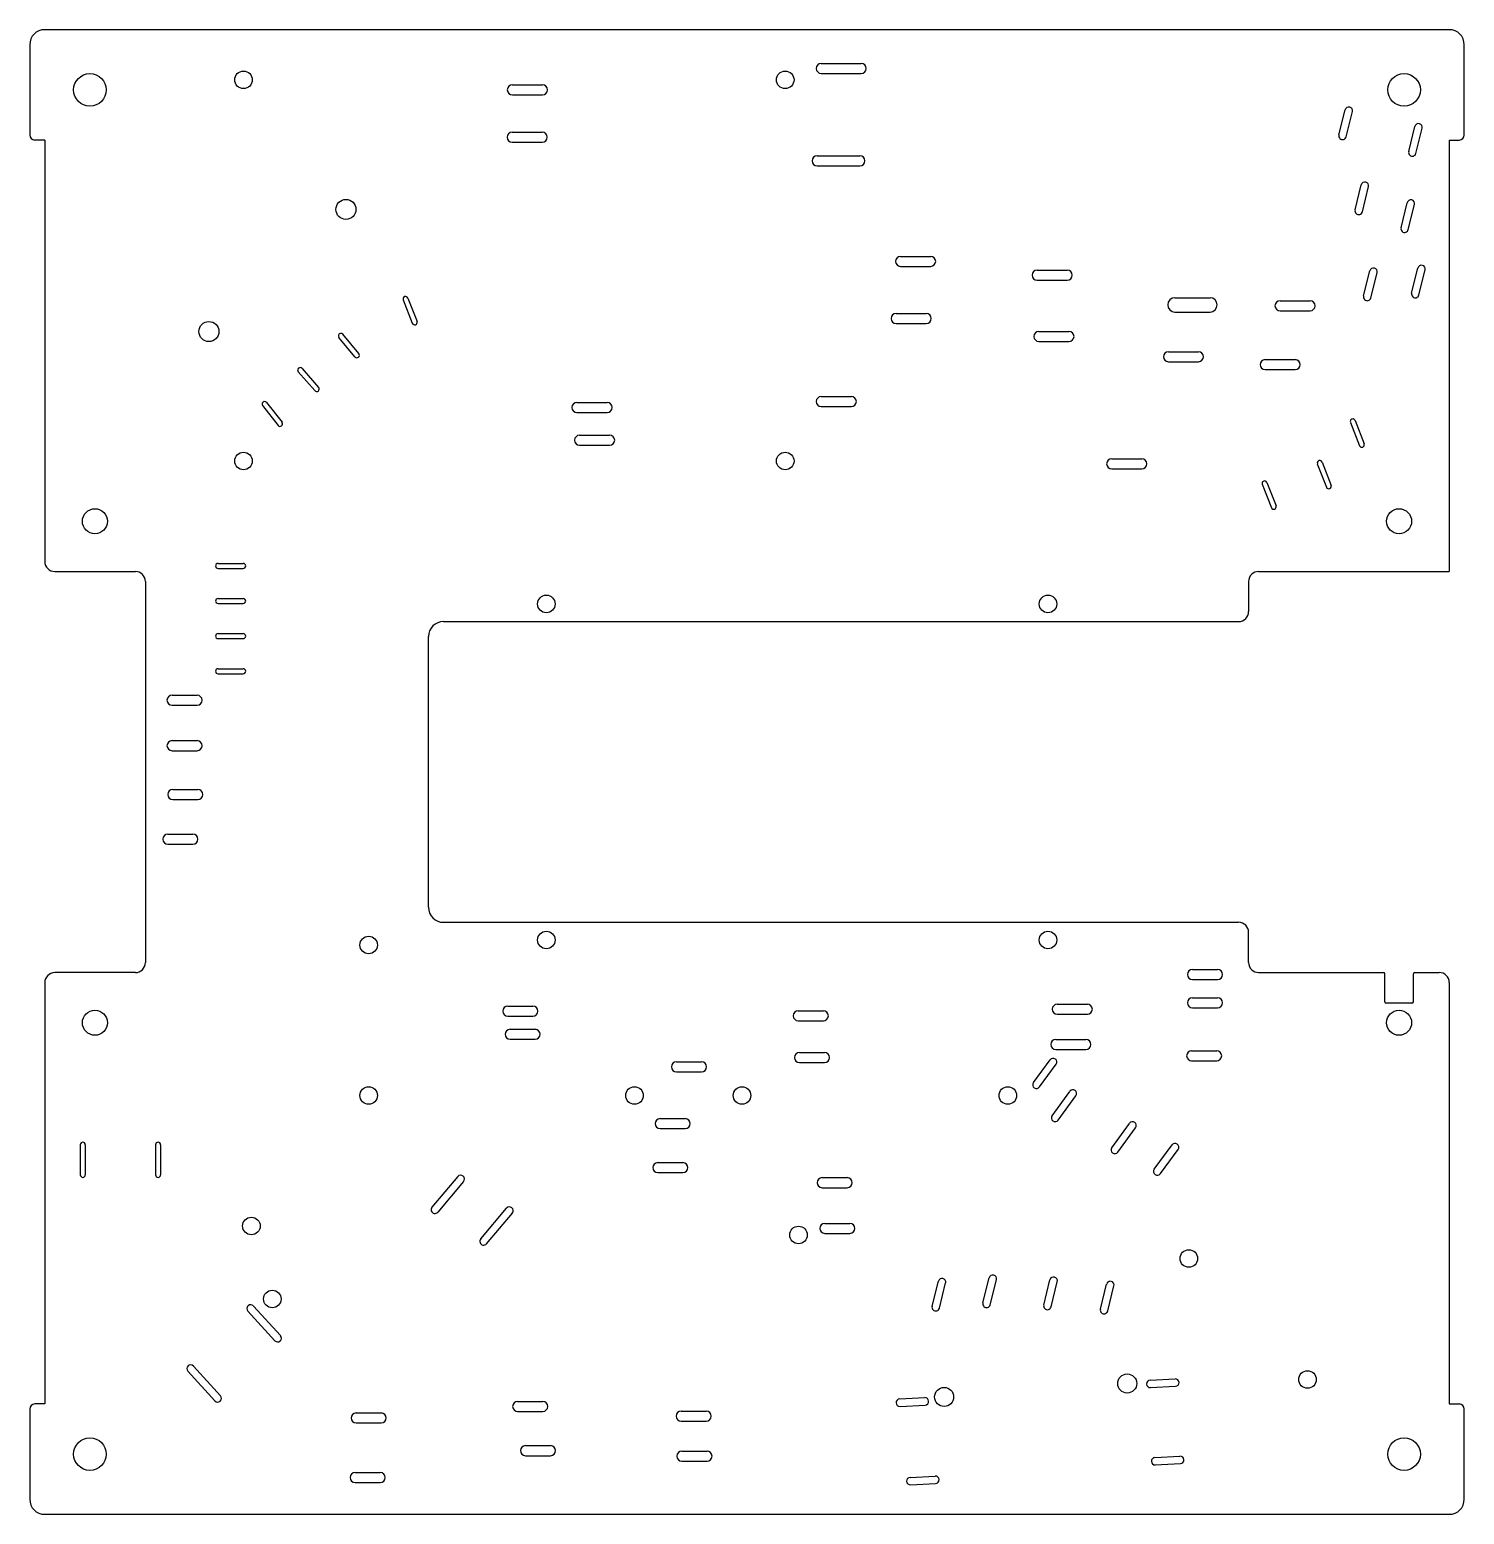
# Model space of a CAD drawing. Header units: millimetres. Extents: x -143 to 143, y -148 to 148.
import ezdxf

# ---------------------------------------------------------------- set-up
doc = ezdxf.new("R2010")
doc.units = ezdxf.units.MM

msp = doc.modelspace()

# ---------------------------------------------------------------- linework, layer by layer
at = {"color": 7, "linetype": 'Continuous', "lineweight": 25}
for p, q in [((140, 148), (-140, 148)), ((-143, 145), (-143, 127)), ((143, 127), (143, 145)), ((14.8, 141.28), (22.76, 141.28)), ((14.8, 139.28), (22.76, 139.28)), ((-46.78, 137), (-40.78, 137)), ((-46.78, 135), (-40.78, 135)), ((118, 127.02), (119.24, 132.02)), ((119.45, 126.66), (120.7, 131.66)), ((-46.82, 127.55), (-40.82, 127.55)), ((131.91, 123.71), (133.16, 128.71)), ((133.37, 123.34), (134.61, 128.34)), ((-140, 126), (-142, 126)), ((-140, 126), (-140, 41.97)), ((-46.82, 125.55), (-40.82, 125.55)), ((140, 126), (142, 126)), ((140, 126), (140, 39.97)), ((13.97, 122.86), (22.49, 122.86)), ((13.97, 120.86), (22.49, 120.86)), ((121.22, 112.07), (122.46, 117.07)), ((122.68, 111.71), (123.92, 116.71)), ((130.38, 108.5), (131.62, 113.5)), ((131.83, 108.13), (133.08, 113.13)), ((30.62, 102.81), (36.62, 102.81)), ((30.62, 100.81), (36.62, 100.81)), ((57.83, 100.06), (63.83, 100.06)), ((57.83, 98.06), (63.83, 98.06)), ((122.92, 94.91), (124.17, 99.91)), ((124.38, 94.54), (125.62, 99.54)), ((132.5, 95.47), (133.74, 100.47)), ((133.95, 95.11), (135.2, 100.11)), ((-68.53, 94.13), (-66.72, 89.47)), ((-67.6, 94.49), (-65.78, 89.83)), ((85.31, 94.57), (92.31, 94.57)), ((106.26, 93.96), (112.26, 93.96)), ((106.26, 91.96), (112.26, 91.96)), ((29.72, 91.41), (35.72, 91.41)), ((29.72, 89.41), (35.72, 89.41)), ((85.31, 91.71), (92.31, 91.71)), ((-78.16, 82.78), (-81.35, 86.63)), ((-77.39, 83.42), (-80.58, 87.27)), ((58.19, 87.85), (64.19, 87.85)), ((58.19, 85.85), (64.19, 85.85)), ((84, 83.8), (90, 83.8)), ((-88.7, 80.45), (-85.41, 76.69)), ((84, 81.8), (90, 81.8)), ((103.28, 82.22), (109.28, 82.22)), ((103.28, 80.22), (109.28, 80.22)), ((-89.45, 79.79), (-86.16, 76.03)), ((14.8, 74.85), (20.8, 74.85)), ((-96.57, 73.05), (-93.49, 69.11)), ((-95.78, 73.66), (-92.7, 69.72)), ((-33.9, 73.68), (-27.9, 73.68)), ((-33.9, 71.68), (-27.9, 71.68)), ((14.8, 72.85), (20.8, 72.85)), ((120.29, 69.71), (122.1, 65.05)), ((121.23, 70.08), (123.04, 65.42)), ((-33.38, 67.15), (-27.38, 67.15)), ((-33.38, 65.15), (-27.38, 65.15)), ((72.7, 62.44), (78.7, 62.44)), ((72.7, 60.44), (78.7, 60.44)), ((113.7, 61.44), (115.51, 56.78)), ((114.64, 61.8), (116.45, 57.14)), ((102.72, 57.37), (104.53, 52.7)), ((103.66, 57.73), (105.47, 53.07)), ((-105.44, 41.59), (-100.44, 41.59)), ((-138, 39.97), (-121.94, 39.97)), ((-105.44, 40.59), (-100.44, 40.59)), ((102, 39.97), (140, 39.97)), ((-119.94, 37.97), (-119.94, -38)), ((100, 37.97), (100, 31.99)), ((-105.44, 34.59), (-100.44, 34.59)), ((-105.44, 33.59), (-100.44, 33.59)), ((-60.5, 29.99), (98, 29.99)), ((-105.44, 27.59), (-100.44, 27.59)), ((-63.5, -26.97), (-63.5, 26.99)), ((-105.44, 26.59), (-100.44, 26.59)), ((-105.44, 20.59), (-100.44, 20.59)), ((-105.44, 19.59), (-100.44, 19.59)), ((-114.63, 15.3), (-109.63, 15.3)), ((-114.63, 13.3), (-109.63, 13.3)), ((-114.63, 6.25), (-109.63, 6.25)), ((-114.63, 4.25), (-109.63, 4.25)), ((-114.49, -3.49), (-109.49, -3.49)), ((-114.49, -5.49), (-109.49, -5.49)), ((-115.45, -12.4), (-110.45, -12.4)), ((-115.45, -14.4), (-110.45, -14.4)), ((-60.5, -29.97), (98, -29.97)), ((100, -37.97), (100, -31.97)), ((-121.94, -40), (-138, -40)), ((88.81, -39.37), (93.81, -39.37)), ((88.81, -41.37), (93.81, -41.37)), ((102, -39.97), (126.86, -39.97)), ((127.16, -45.8), (127.16, -40.27)), ((132.84, -45.8), (132.84, -40.27)), ((133.14, -39.97), (138, -39.97)), ((-140, -42), (-140, -126)), ((140, -41.97), (140, -126)), ((-47.7, -46.67), (-42.7, -46.67)), ((61.85, -46.3), (67.85, -46.3)), ((88.81, -45), (93.81, -45)), ((88.81, -47), (93.81, -47)), ((132.54, -46.1), (127.46, -46.1)), ((-47.7, -48.67), (-42.7, -48.67)), ((10.22, -47.6), (15.22, -47.6)), ((10.22, -49.6), (15.22, -49.6)), ((61.85, -48.3), (67.85, -48.3)), ((-47.24, -51.3), (-42.24, -51.3)), ((-47.24, -53.3), (-42.24, -53.3)), ((10.45, -55.94), (15.45, -55.94)), ((61.57, -53.31), (67.57, -53.31)), ((61.57, -55.31), (67.57, -55.31)), ((88.64, -55.58), (93.64, -55.58)), ((-14.06, -57.78), (-9.06, -57.78)), ((10.45, -57.94), (15.45, -57.94)), ((57.12, -61.92), (60.43, -57.38)), ((58.33, -62.8), (61.64, -58.27)), ((88.64, -57.58), (93.64, -57.58)), ((-14.06, -59.78), (-9.06, -59.78)), ((60.83, -68.52), (64.37, -63.67)), ((62.04, -69.4), (65.58, -64.55)), ((-17.31, -69.11), (-12.31, -69.11)), ((72.72, -74.9), (76.25, -70.05)), ((73.93, -75.78), (77.47, -70.94)), ((-17.31, -71.11), (-12.31, -71.11)), ((-132.91, -74.32), (-132.91, -80.32)), ((-131.91, -74.32), (-131.91, -80.32)), ((-117.91, -74.32), (-117.91, -80.32)), ((-116.91, -74.32), (-116.91, -80.32)), ((81.2, -79.2), (84.74, -74.35)), ((82.41, -80.08), (85.95, -75.24)), ((-17.77, -77.88), (-12.77, -77.88)), ((-17.77, -79.88), (-12.77, -79.88)), ((-57.65, -80.66), (-62.81, -86.78)), ((-56.51, -81.63), (-61.66, -87.75)), ((14.96, -80.88), (19.96, -80.88)), ((14.96, -82.88), (19.96, -82.88)), ((-53.08, -93.09), (-47.93, -86.97)), ((-51.94, -94.05), (-46.78, -87.93)), ((15.5, -89.99), (20.5, -89.99)), ((15.5, -91.99), (20.5, -91.99)), ((36.9, -106.52), (38.15, -101.52)), ((38.36, -106.88), (39.6, -101.88)), ((47.03, -105.86), (48.27, -100.86)), ((48.48, -106.22), (49.73, -101.22)), ((59.15, -106.27), (60.4, -101.27)), ((60.61, -106.64), (61.85, -101.64)), ((70.46, -107.1), (71.7, -102.1)), ((71.91, -107.46), (73.16, -102.46)), ((-98.41, -106.47), (-93.02, -112.38)), ((-99.51, -107.48), (-94.13, -113.39)), ((-111.48, -119.47), (-106.1, -125.39)), ((-110.37, -118.46), (-104.99, -124.38)), ((80.35, -121.25), (85.34, -120.99)), ((80.43, -122.74), (85.42, -122.48)), ((-143, -127), (-143, -145)), ((-140, -126), (-142, -126)), ((-45.72, -125.49), (-40.72, -125.49)), ((30.43, -124.99), (35.42, -124.73)), ((30.51, -126.49), (35.5, -126.22)), ((140, -126), (142, -126)), ((143, -145), (143, -127)), ((-77.94, -127.79), (-72.94, -127.79)), ((-77.94, -129.79), (-72.94, -129.79)), ((-45.72, -127.49), (-40.72, -127.49)), ((-13.13, -127.41), (-8.13, -127.41)), ((-13.13, -129.41), (-8.13, -129.41)), ((-44.18, -134.31), (-39.18, -134.31)), ((-12.97, -135.4), (-7.97, -135.4)), ((-44.18, -136.31), (-39.18, -136.31)), ((-12.97, -137.4), (-7.97, -137.4)), ((81.33, -136.66), (86.32, -136.4)), ((81.4, -138.16), (86.4, -137.9)), ((-78.13, -139.68), (-73.13, -139.68)), ((-78.13, -141.68), (-73.13, -141.68)), ((32.53, -140.63), (37.53, -140.37)), ((32.61, -142.13), (37.6, -141.87)), ((-140, -148), (140, -148))]:
    msp.add_line(p, q, dxfattribs=at)
for centre, radius in [((-131, 136), 3.25), ((-100.38, 138), 1.75), ((7.62, 138), 1.75), ((131, 136), 3.25), ((-79.95, 112.17), 2), ((-107.27, 87.82), 2), ((-100.38, 62), 1.75), ((7.62, 62), 1.75), ((-130, 50), 2.5), ((130, 50), 2.5), ((-40, 33.51), 1.75), ((60, 33.51), 1.75), ((-40, -33.49), 1.75), ((60, -33.49), 1.75), ((-75.42, -34.5), 1.75), ((-130, -50), 2.5), ((130, -50), 2.5), ((-75.42, -64.5), 1.75), ((-22.42, -64.5), 1.75), ((-1, -64.5), 1.75), ((52, -64.5), 1.75), ((-98.8, -90.51), 1.75), ((10.26, -92.3), 1.75), ((88.09, -97), 1.75), ((-94.64, -105.07), 1.75), ((75.8, -121.92), 1.9), ((111.74, -121.12), 1.75), ((39.3, -124.61), 1.9), ((-131, -136), 3.25), ((131, -136), 3.25)]:
    msp.add_circle(centre, radius, dxfattribs=at)
for centre, radius, start, end in [((-140, 145), 3, 90, 180), ((140, 145), 3, 0, 90), ((14.8, 140.28), 1, 90, 270), ((22.76, 140.28), 1, 270, 90), ((-46.78, 136), 1, 90, 270), ((-40.78, 136), 1, 270, 90), ((119.97, 131.84), 0.75, 346.0153, 166.0153), ((-46.82, 126.55), 1, 90, 270), ((-40.82, 126.55), 1, 270, 90), ((133.88, 128.53), 0.75, 346.0153, 166.0153), ((-142, 127), 1, 180, 270), ((118.73, 126.84), 0.75, 166.0153, 346.0153), ((142, 127), 1, 270, 360), ((13.97, 121.86), 1, 90, 270), ((22.49, 121.86), 1, 270, 90), ((132.64, 123.53), 0.75, 166.0153, 346.0153), ((123.19, 116.89), 0.75, 346.0153, 166.0153), ((132.35, 113.32), 0.75, 346.0153, 166.0153), ((121.95, 111.89), 0.75, 166.0153, 346.0153), ((131.11, 108.32), 0.75, 166.0153, 346.0153), ((30.62, 101.81), 1, 90, 270), ((36.62, 101.81), 1, 270, 90), ((134.47, 100.29), 0.75, 346.0153, 166.0153), ((57.83, 99.06), 1, 90, 270), ((63.83, 99.06), 1, 270, 90), ((124.89, 99.72), 0.75, 346.0153, 166.0153), ((-68.06, 94.31), 0.5, 21.2307, 201.2307), ((123.65, 94.72), 0.75, 166.0153, 346.0153), ((133.23, 95.29), 0.75, 166.0153, 346.0153), ((85.31, 93.14), 1.43, 90, 270), ((92.31, 93.14), 1.43, 270, 90), ((106.26, 92.96), 1, 90, 270), ((112.26, 92.96), 1, 270, 90), ((-66.25, 89.65), 0.5, 201.2307, 21.2307), ((29.72, 90.41), 1, 90, 270), ((35.72, 90.41), 1, 270, 90), ((-80.97, 86.95), 0.5, 39.6442, 219.6442), ((58.19, 86.85), 1, 90, 270), ((64.19, 86.85), 1, 270, 90), ((-77.78, 83.1), 0.5, 219.6442, 39.6442), ((84, 82.8), 1, 90, 270), ((90, 82.8), 1, 270, 90), ((-89.08, 80.12), 0.5, 41.1859, 221.1859), ((103.28, 81.22), 1, 90, 270), ((109.28, 81.22), 1, 270, 90), ((-85.78, 76.36), 0.5, 221.1859, 41.1859), ((14.8, 73.85), 1, 90, 270), ((20.8, 73.85), 1, 270, 90), ((-96.17, 73.35), 0.5, 37.9987, 217.9987), ((-33.9, 72.68), 1, 90, 270), ((-27.9, 72.68), 1, 270, 90), ((-93.1, 69.41), 0.5, 217.9987, 37.9987), ((120.76, 69.9), 0.5, 21.2307, 201.2307), ((-33.38, 66.15), 1, 90, 270), ((-27.38, 66.15), 1, 270, 90), ((122.57, 65.24), 0.5, 201.2307, 21.2307), ((72.7, 61.44), 1, 90, 270), ((78.7, 61.44), 1, 270, 90), ((114.17, 61.62), 0.5, 21.2307, 201.2307), ((103.19, 57.55), 0.5, 21.2307, 201.2307), ((115.98, 56.96), 0.5, 201.2307, 21.2307), ((105, 52.89), 0.5, 201.2307, 21.2307), ((-138, 41.97), 2, 180, 270), ((-105.44, 41.09), 0.5, 90, 270), ((-100.44, 41.09), 0.5, 270, 90), ((-121.94, 37.97), 2, 360, 90), ((102, 37.97), 2, 90, 180), ((-105.44, 34.09), 0.5, 90, 270), ((-100.44, 34.09), 0.5, 270, 90), ((-60.5, 26.99), 3, 90, 180), ((98, 31.99), 2, 270, 0), ((-105.44, 27.09), 0.5, 90, 270), ((-100.44, 27.09), 0.5, 270, 90), ((-105.44, 20.09), 0.5, 90, 270), ((-100.44, 20.09), 0.5, 270, 90), ((-114.63, 14.3), 1, 90, 270), ((-109.63, 14.3), 1, 270, 90), ((-114.63, 5.25), 1, 90, 270), ((-109.63, 5.25), 1, 270, 90), ((-114.49, -4.49), 1, 90, 270), ((-109.49, -4.49), 1, 270, 90), ((-115.45, -13.4), 1, 90, 270), ((-110.45, -13.4), 1, 270, 90), ((-60.5, -26.97), 3, 180, 270), ((98, -31.97), 2, 0, 90), ((-121.94, -38), 2, 270, 0), ((102, -37.97), 2, 180, 270), ((-138, -42), 2, 90, 180), ((88.81, -40.37), 1, 90, 270), ((93.81, -40.37), 1, 270, 90), ((126.86, -40.27), 0.3, 0, 90), ((133.14, -40.27), 0.3, 90, 180), ((138, -41.97), 2, 0, 90), ((-47.7, -47.67), 1, 90, 270), ((-42.7, -47.67), 1, 270, 90), ((61.85, -47.3), 1, 90, 270), ((67.85, -47.3), 1, 270, 90), ((88.81, -46), 1, 90, 270), ((93.81, -46), 1, 270, 90), ((127.46, -45.8), 0.3, 180, 270), ((132.54, -45.8), 0.3, 270, 0), ((10.22, -48.6), 1, 90, 270), ((15.22, -48.6), 1, 270, 90), ((-47.24, -52.3), 1, 90, 270), ((-42.24, -52.3), 1, 270, 90), ((10.45, -56.94), 1, 90, 270), ((15.45, -56.94), 1, 270, 90), ((61.57, -54.31), 1, 90, 270), ((67.57, -54.31), 1, 270, 90), ((88.64, -56.58), 1, 90, 270), ((93.64, -56.58), 1, 270, 90), ((-14.06, -58.78), 1, 90, 270), ((-9.06, -58.78), 1, 270, 90), ((61.03, -57.83), 0.75, 323.8628, 143.8628), ((57.72, -62.36), 0.75, 143.8628, 323.8628), ((64.98, -64.11), 0.75, 323.8628, 143.8628), ((-17.31, -70.11), 1, 90, 270), ((-12.31, -70.11), 1, 270, 90), ((61.44, -68.96), 0.75, 143.8628, 323.8628), ((76.86, -70.49), 0.75, 323.8628, 143.8628), ((-132.41, -74.32), 0.5, 360, 180), ((-117.41, -74.32), 0.5, 0, 180), ((73.32, -75.34), 0.75, 143.8628, 323.8628), ((85.34, -74.8), 0.75, 323.8628, 143.8628), ((-17.77, -78.88), 1, 90, 270), ((-12.77, -78.88), 1, 270, 90), ((81.8, -79.64), 0.75, 143.8628, 323.8628), ((-132.41, -80.32), 0.5, 180, 0), ((-117.41, -80.32), 0.5, 180, 0), ((-57.08, -81.15), 0.75, 319.8915, 139.8915), ((14.96, -81.88), 1, 90, 270), ((19.96, -81.88), 1, 270, 90), ((-62.23, -87.26), 0.75, 139.8915, 319.8915), ((-47.36, -87.45), 0.75, 319.8915, 139.8915), ((15.5, -90.99), 1, 90, 270), ((20.5, -90.99), 1, 270, 90), ((-52.51, -93.57), 0.75, 139.8915, 319.8915), ((49, -101.04), 0.75, 346.0153, 166.0153), ((38.88, -101.7), 0.75, 346.0153, 166.0153), ((61.13, -101.45), 0.75, 346.0153, 166.0153), ((72.43, -102.28), 0.75, 346.0153, 166.0153), ((-98.96, -106.97), 0.75, 42.3151, 222.3151), ((37.63, -106.7), 0.75, 166.0153, 346.0153), ((47.76, -106.04), 0.75, 166.0153, 346.0153), ((59.88, -106.45), 0.75, 166.0153, 346.0153), ((71.18, -107.28), 0.75, 166.0153, 346.0153), ((-93.57, -112.89), 0.75, 222.3151, 42.3151), ((-110.93, -118.97), 0.75, 42.3151, 222.3151), ((80.39, -121.99), 0.75, 92.9889, 272.9889), ((85.38, -121.73), 0.75, 272.9889, 92.9889), ((-142, -127), 1, 90, 180), ((-105.54, -124.88), 0.75, 222.3151, 42.3151), ((-45.72, -126.49), 1, 90, 270), ((-40.72, -126.49), 1, 270, 90), ((30.47, -125.74), 0.75, 92.9889, 272.9889), ((35.46, -125.48), 0.75, 272.9889, 92.9889), ((142, -127), 1, 0, 90), ((-77.94, -128.79), 1, 90, 270), ((-72.94, -128.79), 1, 270, 90), ((-13.13, -128.41), 1, 90, 270), ((-8.13, -128.41), 1, 270, 90), ((-44.18, -135.31), 1, 90, 270), ((-39.18, -135.31), 1, 270, 90), ((-12.97, -136.4), 1, 90, 270), ((-7.97, -136.4), 1, 270, 90), ((81.37, -137.41), 0.75, 92.9889, 272.9889), ((86.36, -137.15), 0.75, 272.9889, 92.9889), ((-78.13, -140.68), 1, 90, 270), ((-73.13, -140.68), 1, 270, 90), ((32.57, -141.38), 0.75, 92.9889, 272.9889), ((37.57, -141.12), 0.75, 272.9889, 92.9889), ((-140, -145), 3, 180, 270), ((140, -145), 3, 270, 0)]:
    msp.add_arc(centre, radius, start, end, dxfattribs=at)

doc.saveas('drawing.dxf')
